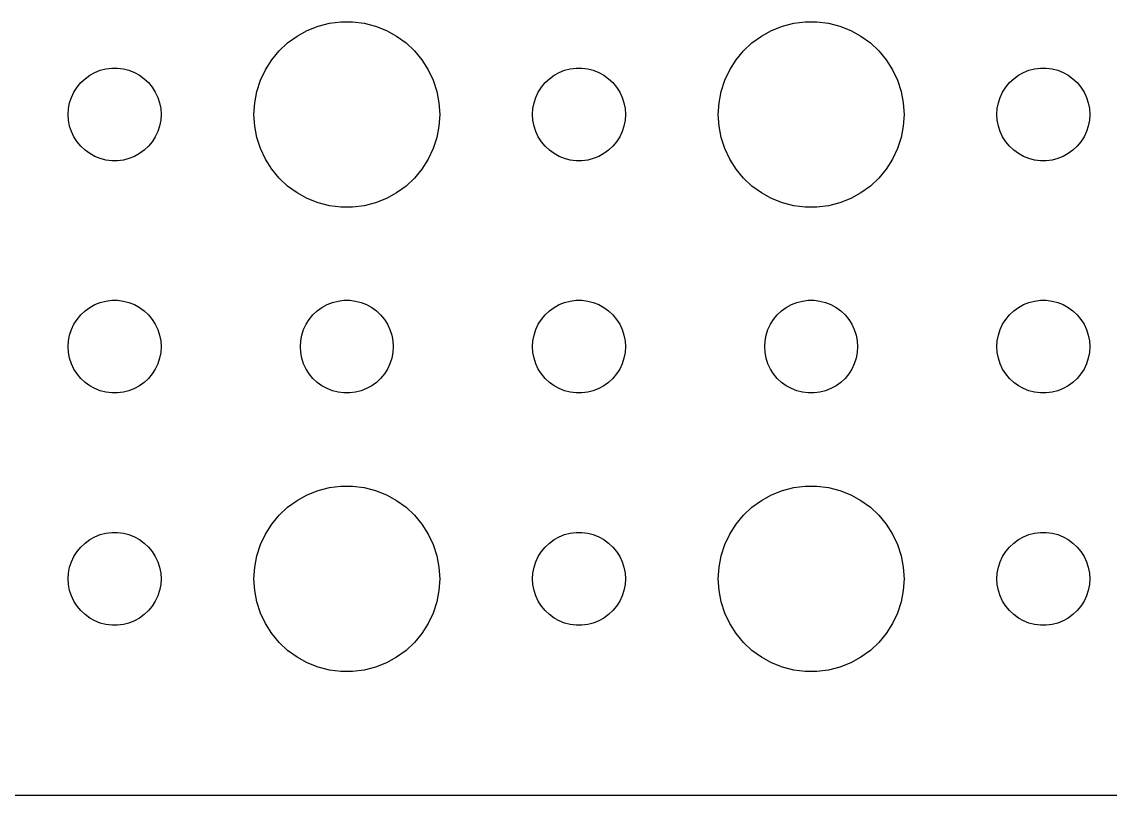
# Model space of a CAD drawing. Header units: metres. Extents: x -134 to 134, y 518 to 1078.
# Drawn here: x -3 to 32.16, y 518.01 to 542.99 of the extents above; entities that cross this region are included whole.
import ezdxf

# ---------------------------------------------------------------- set-up
doc = ezdxf.new("R2010")
doc.units = ezdxf.units.M

msp = doc.modelspace()

# ---------------------------------------------------------------- linework, layer by layer
for p, q in [((6.57294, 542.853), (6.93785, 542.947)), ((6.93785, 542.947), (7.31161, 542.994)), ((7.31161, 542.994), (7.68837, 542.994)), ((7.68837, 542.994), (8.06213, 542.947)), ((8.06213, 542.947), (8.42705, 542.853)), ((21.5729, 542.853), (21.9379, 542.947)), ((21.9379, 542.947), (22.3116, 542.994)), ((22.3116, 542.994), (22.6884, 542.994)), ((22.6884, 542.994), (23.0621, 542.947)), ((23.0621, 542.947), (23.427, 542.853)), ((5.89252, 542.533), (6.22266, 542.714)), ((6.22266, 542.714), (6.57294, 542.853)), ((8.42705, 542.853), (8.77733, 542.714)), ((8.77733, 542.714), (9.10747, 542.533)), ((20.8925, 542.533), (21.2227, 542.714)), ((21.2227, 542.714), (21.5729, 542.853)), ((23.427, 542.853), (23.7773, 542.714)), ((23.7773, 542.714), (24.1075, 542.533)), ((5.31308, 542.054), (5.58772, 542.312)), ((5.58772, 542.312), (5.89252, 542.533)), ((9.10747, 542.533), (9.41226, 542.312)), ((9.41226, 542.312), (9.6869, 542.054)), ((20.3131, 542.054), (20.5877, 542.312)), ((20.5877, 542.312), (20.8925, 542.533)), ((24.1075, 542.533), (24.4123, 542.312)), ((24.4123, 542.312), (24.6869, 542.054)), ((5.07294, 541.763), (5.31308, 542.054)), ((9.6869, 542.054), (9.92705, 541.763)), ((20.0729, 541.763), (20.3131, 542.054)), ((24.6869, 542.054), (24.927, 541.763)), ((-0.28107, 541.473), (-0.09418, 541.497)), ((-0.09418, 541.497), (0.09418, 541.497)), ((0.09418, 541.497), (0.28107, 541.473)), ((4.87108, 541.445), (5.07294, 541.763)), ((9.92705, 541.763), (10.1289, 541.445)), ((14.7189, 541.473), (14.9058, 541.497)), ((14.9058, 541.497), (15.0942, 541.497)), ((15.0942, 541.497), (15.2811, 541.473)), ((19.8711, 541.445), (20.0729, 541.763)), ((24.927, 541.763), (25.1289, 541.445)), ((29.7189, 541.473), (29.9058, 541.497)), ((29.9058, 541.497), (30.0942, 541.497)), ((30.0942, 541.497), (30.2811, 541.473)), ((-1.09344, 541.027), (-0.95613, 541.156)), ((-0.95613, 541.156), (-0.80373, 541.266)), ((-0.80373, 541.266), (-0.63866, 541.357)), ((-0.63866, 541.357), (-0.46352, 541.427)), ((-0.46352, 541.427), (-0.28107, 541.473)), ((0.28107, 541.473), (0.46352, 541.427)), ((0.46352, 541.427), (0.63866, 541.357)), ((0.63866, 541.357), (0.80373, 541.266)), ((0.80373, 541.266), (0.95613, 541.156)), ((0.95613, 541.156), (1.09344, 541.027)), ((4.71066, 541.104), (4.87108, 541.445)), ((10.1289, 541.445), (10.2893, 541.104)), ((13.9065, 541.027), (14.0439, 541.156)), ((14.0439, 541.156), (14.1963, 541.266)), ((14.1963, 541.266), (14.3613, 541.357)), ((14.3613, 541.357), (14.5365, 541.427)), ((14.5365, 541.427), (14.7189, 541.473)), ((15.2811, 541.473), (15.4635, 541.427)), ((15.4635, 541.427), (15.6387, 541.357)), ((15.6387, 541.357), (15.8037, 541.266)), ((15.8037, 541.266), (15.9561, 541.156)), ((15.9561, 541.156), (16.0934, 541.027)), ((19.7107, 541.104), (19.8711, 541.445)), ((25.1289, 541.445), (25.2893, 541.104)), ((28.9065, 541.027), (29.0439, 541.156)), ((29.0439, 541.156), (29.1963, 541.266)), ((29.1963, 541.266), (29.3613, 541.357)), ((29.3613, 541.357), (29.5365, 541.427)), ((29.5365, 541.427), (29.7189, 541.473)), ((30.2811, 541.473), (30.4635, 541.427)), ((30.4635, 541.427), (30.6387, 541.357)), ((30.6387, 541.357), (30.8037, 541.266)), ((30.8037, 541.266), (30.9561, 541.156)), ((30.9561, 541.156), (31.0934, 541.027)), ((-1.31445, 540.723), (-1.21352, 540.882)), ((-1.21352, 540.882), (-1.09344, 541.027)), ((1.09344, 541.027), (1.21352, 540.882)), ((1.21352, 540.882), (1.31445, 540.723)), ((4.59424, 540.746), (4.71066, 541.104)), ((10.2893, 541.104), (10.4057, 540.746)), ((13.6855, 540.723), (13.7865, 540.882)), ((13.7865, 540.882), (13.9065, 541.027)), ((16.0934, 541.027), (16.2135, 540.882)), ((16.2135, 540.882), (16.3145, 540.723)), ((19.5942, 540.746), (19.7107, 541.104)), ((25.2893, 541.104), (25.4057, 540.746)), ((28.6855, 540.723), (28.7865, 540.882)), ((28.7865, 540.882), (28.9065, 541.027)), ((31.0934, 541.027), (31.2135, 540.882)), ((31.2135, 540.882), (31.3145, 540.723)), ((-1.45287, 540.373), (-1.39465, 540.552)), ((-1.39465, 540.552), (-1.31445, 540.723)), ((1.31445, 540.723), (1.39465, 540.552)), ((1.39465, 540.552), (1.45287, 540.373)), ((4.52365, 540.376), (4.59424, 540.746)), ((10.4057, 540.746), (10.4763, 540.376)), ((13.5471, 540.373), (13.6053, 540.552)), ((13.6053, 540.552), (13.6855, 540.723)), ((16.3145, 540.723), (16.3947, 540.552)), ((16.3947, 540.552), (16.4529, 540.373)), ((19.5237, 540.376), (19.5942, 540.746)), ((25.4057, 540.746), (25.4763, 540.376)), ((28.5471, 540.373), (28.6053, 540.552)), ((28.6053, 540.552), (28.6855, 540.723)), ((31.3145, 540.723), (31.3947, 540.552)), ((31.3947, 540.552), (31.4529, 540.373)), ((-1.5, 540), (-1.48816, 540.188)), ((-1.48816, 540.188), (-1.45287, 540.373)), ((1.45287, 540.373), (1.48816, 540.188)), ((1.48816, 540.188), (1.5, 540)), ((4.5, 540), (4.52365, 540.376)), ((10.4763, 540.376), (10.5, 540)), ((13.5, 540), (13.5118, 540.188)), ((13.5118, 540.188), (13.5471, 540.373)), ((16.4529, 540.373), (16.4882, 540.188)), ((16.4882, 540.188), (16.5, 540)), ((19.5, 540), (19.5237, 540.376)), ((25.4763, 540.376), (25.5, 540)), ((28.5, 540), (28.5118, 540.188)), ((28.5118, 540.188), (28.5471, 540.373)), ((31.4529, 540.373), (31.4882, 540.188)), ((31.4882, 540.188), (31.5, 540)), ((-1.48816, 539.812), (-1.5, 540)), ((-1.45287, 539.627), (-1.48816, 539.812)), ((1.48816, 539.812), (1.45287, 539.627)), ((1.5, 540), (1.48816, 539.812)), ((4.52365, 539.624), (4.5, 540)), ((10.5, 540), (10.4763, 539.624)), ((13.5118, 539.812), (13.5, 540)), ((13.5471, 539.627), (13.5118, 539.812)), ((16.4882, 539.812), (16.4529, 539.627)), ((16.5, 540), (16.4882, 539.812)), ((19.5237, 539.624), (19.5, 540)), ((25.5, 540), (25.4763, 539.624)), ((28.5118, 539.812), (28.5, 540)), ((28.5471, 539.627), (28.5118, 539.812)), ((31.4882, 539.812), (31.4529, 539.627)), ((31.5, 540), (31.4882, 539.812)), ((-1.39465, 539.448), (-1.45287, 539.627)), ((-1.31445, 539.277), (-1.39465, 539.448)), ((1.39465, 539.448), (1.31445, 539.277)), ((1.45287, 539.627), (1.39465, 539.448)), ((4.59424, 539.254), (4.52365, 539.624)), ((10.4763, 539.624), (10.4057, 539.254)), ((13.6053, 539.448), (13.5471, 539.627)), ((13.6855, 539.277), (13.6053, 539.448)), ((16.3947, 539.448), (16.3145, 539.277)), ((16.4529, 539.627), (16.3947, 539.448)), ((19.5942, 539.254), (19.5237, 539.624)), ((25.4763, 539.624), (25.4057, 539.254)), ((28.6053, 539.448), (28.5471, 539.627)), ((28.6855, 539.277), (28.6053, 539.448)), ((31.3947, 539.448), (31.3145, 539.277)), ((31.4529, 539.627), (31.3947, 539.448)), ((-1.21352, 539.118), (-1.31445, 539.277)), ((-1.09344, 538.973), (-1.21352, 539.118)), ((1.21352, 539.118), (1.09344, 538.973)), ((1.31445, 539.277), (1.21352, 539.118)), ((4.71066, 538.896), (4.59424, 539.254)), ((10.4057, 539.254), (10.2893, 538.896)), ((13.7865, 539.118), (13.6855, 539.277)), ((13.9065, 538.973), (13.7865, 539.118)), ((16.2135, 539.118), (16.0934, 538.973)), ((16.3145, 539.277), (16.2135, 539.118)), ((19.7107, 538.896), (19.5942, 539.254)), ((25.4057, 539.254), (25.2893, 538.896)), ((28.7865, 539.118), (28.6855, 539.277)), ((28.9065, 538.973), (28.7865, 539.118)), ((31.2135, 539.118), (31.0934, 538.973)), ((31.3145, 539.277), (31.2135, 539.118)), ((-0.95613, 538.844), (-1.09344, 538.973)), ((-0.80373, 538.734), (-0.95613, 538.844)), ((-0.63866, 538.643), (-0.80373, 538.734)), ((0.80373, 538.734), (0.63866, 538.643)), ((0.95613, 538.844), (0.80373, 538.734)), ((1.09344, 538.973), (0.95613, 538.844)), ((4.87108, 538.555), (4.71066, 538.896)), ((10.2893, 538.896), (10.1289, 538.555)), ((14.0439, 538.844), (13.9065, 538.973)), ((14.1963, 538.734), (14.0439, 538.844)), ((14.3613, 538.643), (14.1963, 538.734)), ((15.8037, 538.734), (15.6387, 538.643)), ((15.9561, 538.844), (15.8037, 538.734)), ((16.0934, 538.973), (15.9561, 538.844)), ((19.8711, 538.555), (19.7107, 538.896)), ((25.2893, 538.896), (25.1289, 538.555)), ((29.0439, 538.844), (28.9065, 538.973)), ((29.1963, 538.734), (29.0439, 538.844)), ((29.3613, 538.643), (29.1963, 538.734)), ((30.8037, 538.734), (30.6387, 538.643)), ((30.9561, 538.844), (30.8037, 538.734)), ((31.0934, 538.973), (30.9561, 538.844)), ((-0.46352, 538.573), (-0.63866, 538.643)), ((-0.28107, 538.527), (-0.46352, 538.573)), ((-0.09418, 538.503), (-0.28107, 538.527)), ((0.09418, 538.503), (-0.09418, 538.503)), ((0.28107, 538.527), (0.09418, 538.503)), ((0.46352, 538.573), (0.28107, 538.527)), ((0.63866, 538.643), (0.46352, 538.573)), ((5.07294, 538.237), (4.87108, 538.555)), ((10.1289, 538.555), (9.92705, 538.237)), ((14.5365, 538.573), (14.3613, 538.643)), ((14.7189, 538.527), (14.5365, 538.573)), ((14.9058, 538.503), (14.7189, 538.527)), ((15.0942, 538.503), (14.9058, 538.503)), ((15.2811, 538.527), (15.0942, 538.503)), ((15.4635, 538.573), (15.2811, 538.527)), ((15.6387, 538.643), (15.4635, 538.573)), ((20.0729, 538.237), (19.8711, 538.555)), ((25.1289, 538.555), (24.927, 538.237)), ((29.5365, 538.573), (29.3613, 538.643)), ((29.7189, 538.527), (29.5365, 538.573)), ((29.9058, 538.503), (29.7189, 538.527)), ((30.0942, 538.503), (29.9058, 538.503)), ((30.2811, 538.527), (30.0942, 538.503)), ((30.4635, 538.573), (30.2811, 538.527)), ((30.6387, 538.643), (30.4635, 538.573)), ((5.31308, 537.946), (5.07294, 538.237)), ((9.92705, 538.237), (9.6869, 537.946)), ((20.3131, 537.946), (20.0729, 538.237)), ((24.927, 538.237), (24.6869, 537.946)), ((5.58772, 537.688), (5.31308, 537.946)), ((5.89252, 537.467), (5.58772, 537.688)), ((9.41226, 537.688), (9.10747, 537.467)), ((9.6869, 537.946), (9.41226, 537.688)), ((20.5877, 537.688), (20.3131, 537.946)), ((20.8925, 537.467), (20.5877, 537.688)), ((24.4123, 537.688), (24.1075, 537.467)), ((24.6869, 537.946), (24.4123, 537.688)), ((6.22266, 537.286), (5.89252, 537.467)), ((6.57294, 537.147), (6.22266, 537.286)), ((8.77733, 537.286), (8.42705, 537.147)), ((9.10747, 537.467), (8.77733, 537.286)), ((21.2227, 537.286), (20.8925, 537.467)), ((21.5729, 537.147), (21.2227, 537.286)), ((23.7773, 537.286), (23.427, 537.147)), ((24.1075, 537.467), (23.7773, 537.286)), ((6.93785, 537.053), (6.57294, 537.147)), ((7.31161, 537.006), (6.93785, 537.053)), ((7.68837, 537.006), (7.31161, 537.006)), ((8.06213, 537.053), (7.68837, 537.006)), ((8.42705, 537.147), (8.06213, 537.053)), ((21.9379, 537.053), (21.5729, 537.147)), ((22.3116, 537.006), (21.9379, 537.053)), ((22.6884, 537.006), (22.3116, 537.006)), ((23.0621, 537.053), (22.6884, 537.006)), ((23.427, 537.147), (23.0621, 537.053)), ((-0.95613, 533.656), (-0.80373, 533.766)), ((-0.80373, 533.766), (-0.63866, 533.857)), ((-0.63866, 533.857), (-0.46352, 533.927)), ((-0.46352, 533.927), (-0.28107, 533.973)), ((-0.28107, 533.973), (-0.09418, 533.997)), ((-0.09418, 533.997), (0.09418, 533.997)), ((0.09418, 533.997), (0.28107, 533.973)), ((0.28107, 533.973), (0.46352, 533.927)), ((0.46352, 533.927), (0.63866, 533.857)), ((0.63866, 533.857), (0.80373, 533.766)), ((0.80373, 533.766), (0.95613, 533.656)), ((6.54385, 533.656), (6.69626, 533.766)), ((6.69626, 533.766), (6.86133, 533.857)), ((6.86133, 533.857), (7.03647, 533.927)), ((7.03647, 533.927), (7.21892, 533.973)), ((7.21892, 533.973), (7.40581, 533.997)), ((7.40581, 533.997), (7.59418, 533.997)), ((7.59418, 533.997), (7.78107, 533.973)), ((7.78107, 533.973), (7.96352, 533.927)), ((7.96352, 533.927), (8.13866, 533.857)), ((8.13866, 533.857), (8.30373, 533.766)), ((8.30373, 533.766), (8.45613, 533.656)), ((14.0439, 533.656), (14.1963, 533.766)), ((14.1963, 533.766), (14.3613, 533.857)), ((14.3613, 533.857), (14.5365, 533.927)), ((14.5365, 533.927), (14.7189, 533.973)), ((14.7189, 533.973), (14.9058, 533.997)), ((14.9058, 533.997), (15.0942, 533.997)), ((15.0942, 533.997), (15.2811, 533.973)), ((15.2811, 533.973), (15.4635, 533.927)), ((15.4635, 533.927), (15.6387, 533.857)), ((15.6387, 533.857), (15.8037, 533.766)), ((15.8037, 533.766), (15.9561, 533.656)), ((21.5439, 533.656), (21.6963, 533.766)), ((21.6963, 533.766), (21.8613, 533.857)), ((21.8613, 533.857), (22.0365, 533.927)), ((22.0365, 533.927), (22.2189, 533.973)), ((22.2189, 533.973), (22.4058, 533.997)), ((22.4058, 533.997), (22.5942, 533.997)), ((22.5942, 533.997), (22.7811, 533.973)), ((22.7811, 533.973), (22.9635, 533.927)), ((22.9635, 533.927), (23.1387, 533.857)), ((23.1387, 533.857), (23.3037, 533.766)), ((23.3037, 533.766), (23.4561, 533.656)), ((29.0439, 533.656), (29.1963, 533.766)), ((29.1963, 533.766), (29.3613, 533.857)), ((29.3613, 533.857), (29.5365, 533.927)), ((29.5365, 533.927), (29.7189, 533.973)), ((29.7189, 533.973), (29.9058, 533.997)), ((29.9058, 533.997), (30.0942, 533.997)), ((30.0942, 533.997), (30.2811, 533.973)), ((30.2811, 533.973), (30.4635, 533.927)), ((30.4635, 533.927), (30.6387, 533.857)), ((30.6387, 533.857), (30.8037, 533.766)), ((30.8037, 533.766), (30.9561, 533.656)), ((-1.21352, 533.382), (-1.09344, 533.527)), ((-1.09344, 533.527), (-0.95613, 533.656)), ((0.95613, 533.656), (1.09344, 533.527)), ((1.09344, 533.527), (1.21352, 533.382)), ((6.28647, 533.382), (6.40654, 533.527)), ((6.40654, 533.527), (6.54385, 533.656)), ((8.45613, 533.656), (8.59344, 533.527)), ((8.59344, 533.527), (8.71352, 533.382)), ((13.7865, 533.382), (13.9065, 533.527)), ((13.9065, 533.527), (14.0439, 533.656)), ((15.9561, 533.656), (16.0934, 533.527)), ((16.0934, 533.527), (16.2135, 533.382)), ((21.2865, 533.382), (21.4065, 533.527)), ((21.4065, 533.527), (21.5439, 533.656)), ((23.4561, 533.656), (23.5934, 533.527)), ((23.5934, 533.527), (23.7135, 533.382)), ((28.7865, 533.382), (28.9065, 533.527)), ((28.9065, 533.527), (29.0439, 533.656)), ((30.9561, 533.656), (31.0934, 533.527)), ((31.0934, 533.527), (31.2135, 533.382)), ((-1.45287, 532.873), (-1.39465, 533.052)), ((-1.39465, 533.052), (-1.31445, 533.223)), ((-1.31445, 533.223), (-1.21352, 533.382)), ((1.21352, 533.382), (1.31445, 533.223)), ((1.31445, 533.223), (1.39465, 533.052)), ((1.39465, 533.052), (1.45287, 532.873)), ((6.04712, 532.873), (6.10533, 533.052)), ((6.10533, 533.052), (6.18553, 533.223)), ((6.18553, 533.223), (6.28647, 533.382)), ((8.71352, 533.382), (8.81445, 533.223)), ((8.81445, 533.223), (8.89465, 533.052)), ((8.89465, 533.052), (8.95287, 532.873)), ((13.5471, 532.873), (13.6053, 533.052)), ((13.6053, 533.052), (13.6855, 533.223)), ((13.6855, 533.223), (13.7865, 533.382)), ((16.2135, 533.382), (16.3145, 533.223)), ((16.3145, 533.223), (16.3947, 533.052)), ((16.3947, 533.052), (16.4529, 532.873)), ((21.0471, 532.873), (21.1053, 533.052)), ((21.1053, 533.052), (21.1855, 533.223)), ((21.1855, 533.223), (21.2865, 533.382)), ((23.7135, 533.382), (23.8145, 533.223)), ((23.8145, 533.223), (23.8947, 533.052)), ((23.8947, 533.052), (23.9529, 532.873)), ((28.5471, 532.873), (28.6053, 533.052)), ((28.6053, 533.052), (28.6855, 533.223)), ((28.6855, 533.223), (28.7865, 533.382)), ((31.2135, 533.382), (31.3145, 533.223)), ((31.3145, 533.223), (31.3947, 533.052)), ((31.3947, 533.052), (31.4529, 532.873)), ((-1.48816, 532.688), (-1.45287, 532.873)), ((1.45287, 532.873), (1.48816, 532.688)), ((6.01183, 532.688), (6.04712, 532.873)), ((8.95287, 532.873), (8.98816, 532.688)), ((13.5118, 532.688), (13.5471, 532.873)), ((16.4529, 532.873), (16.4882, 532.688)), ((21.0118, 532.688), (21.0471, 532.873)), ((23.9529, 532.873), (23.9882, 532.688)), ((28.5118, 532.688), (28.5471, 532.873)), ((31.4529, 532.873), (31.4882, 532.688)), ((-1.5, 532.5), (-1.48816, 532.688)), ((-1.48816, 532.312), (-1.5, 532.5)), ((1.48816, 532.688), (1.5, 532.5)), ((1.5, 532.5), (1.48816, 532.312)), ((6, 532.5), (6.01183, 532.688)), ((6.01183, 532.312), (6, 532.5)), ((8.98816, 532.688), (9, 532.5)), ((9, 532.5), (8.98816, 532.312)), ((13.5, 532.5), (13.5118, 532.688)), ((13.5118, 532.312), (13.5, 532.5)), ((16.4882, 532.688), (16.5, 532.5)), ((16.5, 532.5), (16.4882, 532.312)), ((21, 532.5), (21.0118, 532.688)), ((21.0118, 532.312), (21, 532.5)), ((23.9882, 532.688), (24, 532.5)), ((24, 532.5), (23.9882, 532.312)), ((28.5, 532.5), (28.5118, 532.688)), ((28.5118, 532.312), (28.5, 532.5)), ((31.4882, 532.688), (31.5, 532.5)), ((31.5, 532.5), (31.4882, 532.312)), ((-1.45287, 532.127), (-1.48816, 532.312)), ((-1.39465, 531.948), (-1.45287, 532.127)), ((1.45287, 532.127), (1.39465, 531.948)), ((1.48816, 532.312), (1.45287, 532.127)), ((6.04712, 532.127), (6.01183, 532.312)), ((6.10533, 531.948), (6.04712, 532.127)), ((8.95287, 532.127), (8.89465, 531.948)), ((8.98816, 532.312), (8.95287, 532.127)), ((13.5471, 532.127), (13.5118, 532.312)), ((13.6053, 531.948), (13.5471, 532.127)), ((16.4529, 532.127), (16.3947, 531.948)), ((16.4882, 532.312), (16.4529, 532.127)), ((21.0471, 532.127), (21.0118, 532.312)), ((21.1053, 531.948), (21.0471, 532.127)), ((23.9529, 532.127), (23.8947, 531.948)), ((23.9882, 532.312), (23.9529, 532.127)), ((28.5471, 532.127), (28.5118, 532.312)), ((28.6053, 531.948), (28.5471, 532.127)), ((31.4529, 532.127), (31.3947, 531.948)), ((31.4882, 532.312), (31.4529, 532.127)), ((-1.31445, 531.777), (-1.39465, 531.948)), ((-1.21352, 531.618), (-1.31445, 531.777)), ((1.31445, 531.777), (1.21352, 531.618)), ((1.39465, 531.948), (1.31445, 531.777)), ((6.18553, 531.777), (6.10533, 531.948)), ((6.28647, 531.618), (6.18553, 531.777)), ((8.81445, 531.777), (8.71352, 531.618)), ((8.89465, 531.948), (8.81445, 531.777)), ((13.6855, 531.777), (13.6053, 531.948)), ((13.7865, 531.618), (13.6855, 531.777)), ((16.3145, 531.777), (16.2135, 531.618)), ((16.3947, 531.948), (16.3145, 531.777)), ((21.1855, 531.777), (21.1053, 531.948)), ((21.2865, 531.618), (21.1855, 531.777)), ((23.8145, 531.777), (23.7135, 531.618)), ((23.8947, 531.948), (23.8145, 531.777)), ((28.6855, 531.777), (28.6053, 531.948)), ((28.7865, 531.618), (28.6855, 531.777)), ((31.3145, 531.777), (31.2135, 531.618)), ((31.3947, 531.948), (31.3145, 531.777)), ((-1.09344, 531.473), (-1.21352, 531.618)), ((-0.95613, 531.344), (-1.09344, 531.473)), ((-0.80373, 531.234), (-0.95613, 531.344)), ((0.95613, 531.344), (0.80373, 531.234)), ((1.09344, 531.473), (0.95613, 531.344)), ((1.21352, 531.618), (1.09344, 531.473)), ((6.40654, 531.473), (6.28647, 531.618)), ((6.54385, 531.344), (6.40654, 531.473)), ((6.69626, 531.234), (6.54385, 531.344)), ((8.45613, 531.344), (8.30373, 531.234)), ((8.59344, 531.473), (8.45613, 531.344)), ((8.71352, 531.618), (8.59344, 531.473)), ((13.9065, 531.473), (13.7865, 531.618)), ((14.0439, 531.344), (13.9065, 531.473)), ((14.1963, 531.234), (14.0439, 531.344)), ((15.9561, 531.344), (15.8037, 531.234)), ((16.0934, 531.473), (15.9561, 531.344)), ((16.2135, 531.618), (16.0934, 531.473)), ((21.4065, 531.473), (21.2865, 531.618)), ((21.5439, 531.344), (21.4065, 531.473)), ((21.6963, 531.234), (21.5439, 531.344)), ((23.4561, 531.344), (23.3037, 531.234)), ((23.5934, 531.473), (23.4561, 531.344)), ((23.7135, 531.618), (23.5934, 531.473)), ((28.9065, 531.473), (28.7865, 531.618)), ((29.0439, 531.344), (28.9065, 531.473)), ((29.1963, 531.234), (29.0439, 531.344)), ((30.9561, 531.344), (30.8037, 531.234)), ((31.0934, 531.473), (30.9561, 531.344)), ((31.2135, 531.618), (31.0934, 531.473)), ((-0.63866, 531.143), (-0.80373, 531.234)), ((-0.46352, 531.073), (-0.63866, 531.143)), ((-0.28107, 531.027), (-0.46352, 531.073)), ((-0.09418, 531.003), (-0.28107, 531.027)), ((0.09418, 531.003), (-0.09418, 531.003)), ((0.28107, 531.027), (0.09418, 531.003)), ((0.46352, 531.073), (0.28107, 531.027)), ((0.63866, 531.143), (0.46352, 531.073)), ((0.80373, 531.234), (0.63866, 531.143)), ((6.86133, 531.143), (6.69626, 531.234)), ((7.03647, 531.073), (6.86133, 531.143)), ((7.21892, 531.027), (7.03647, 531.073)), ((7.40581, 531.003), (7.21892, 531.027)), ((7.59418, 531.003), (7.40581, 531.003)), ((7.78107, 531.027), (7.59418, 531.003)), ((7.96352, 531.073), (7.78107, 531.027)), ((8.13866, 531.143), (7.96352, 531.073)), ((8.30373, 531.234), (8.13866, 531.143)), ((14.3613, 531.143), (14.1963, 531.234)), ((14.5365, 531.073), (14.3613, 531.143)), ((14.7189, 531.027), (14.5365, 531.073)), ((14.9058, 531.003), (14.7189, 531.027)), ((15.0942, 531.003), (14.9058, 531.003)), ((15.2811, 531.027), (15.0942, 531.003)), ((15.4635, 531.073), (15.2811, 531.027)), ((15.6387, 531.143), (15.4635, 531.073)), ((15.8037, 531.234), (15.6387, 531.143)), ((21.8613, 531.143), (21.6963, 531.234)), ((22.0365, 531.073), (21.8613, 531.143)), ((22.2189, 531.027), (22.0365, 531.073)), ((22.4058, 531.003), (22.2189, 531.027)), ((22.5942, 531.003), (22.4058, 531.003)), ((22.7811, 531.027), (22.5942, 531.003)), ((22.9635, 531.073), (22.7811, 531.027)), ((23.1387, 531.143), (22.9635, 531.073)), ((23.3037, 531.234), (23.1387, 531.143)), ((29.3613, 531.143), (29.1963, 531.234)), ((29.5365, 531.073), (29.3613, 531.143)), ((29.7189, 531.027), (29.5365, 531.073)), ((29.9058, 531.003), (29.7189, 531.027)), ((30.0942, 531.003), (29.9058, 531.003)), ((30.2811, 531.027), (30.0942, 531.003)), ((30.4635, 531.073), (30.2811, 531.027)), ((30.6387, 531.143), (30.4635, 531.073)), ((30.8037, 531.234), (30.6387, 531.143)), ((6.22266, 527.714), (6.57294, 527.853)), ((6.57294, 527.853), (6.93785, 527.947)), ((6.93785, 527.947), (7.31161, 527.994)), ((7.31161, 527.994), (7.68837, 527.994)), ((7.68837, 527.994), (8.06213, 527.947)), ((8.06213, 527.947), (8.42705, 527.853)), ((8.42705, 527.853), (8.77733, 527.714)), ((21.2227, 527.714), (21.5729, 527.853)), ((21.5729, 527.853), (21.9379, 527.947)), ((21.9379, 527.947), (22.3116, 527.994)), ((22.3116, 527.994), (22.6884, 527.994)), ((22.6884, 527.994), (23.0621, 527.947)), ((23.0621, 527.947), (23.427, 527.853)), ((23.427, 527.853), (23.7773, 527.714)), ((5.58772, 527.312), (5.89252, 527.533)), ((5.89252, 527.533), (6.22266, 527.714)), ((8.77733, 527.714), (9.10747, 527.533)), ((9.10747, 527.533), (9.41226, 527.312)), ((20.5877, 527.312), (20.8925, 527.533)), ((20.8925, 527.533), (21.2227, 527.714)), ((23.7773, 527.714), (24.1075, 527.533)), ((24.1075, 527.533), (24.4123, 527.312)), ((5.31308, 527.054), (5.58772, 527.312)), ((9.41226, 527.312), (9.6869, 527.054)), ((20.3131, 527.054), (20.5877, 527.312)), ((24.4123, 527.312), (24.6869, 527.054)), ((4.87108, 526.445), (5.07294, 526.763)), ((5.07294, 526.763), (5.31308, 527.054)), ((9.6869, 527.054), (9.92705, 526.763)), ((9.92705, 526.763), (10.1289, 526.445)), ((19.8711, 526.445), (20.0729, 526.763)), ((20.0729, 526.763), (20.3131, 527.054)), ((24.6869, 527.054), (24.927, 526.763)), ((24.927, 526.763), (25.1289, 526.445)), ((-0.63866, 526.357), (-0.46352, 526.427)), ((-0.46352, 526.427), (-0.28107, 526.473)), ((-0.28107, 526.473), (-0.09418, 526.497)), ((-0.09418, 526.497), (0.09418, 526.497)), ((0.09418, 526.497), (0.28107, 526.473)), ((0.28107, 526.473), (0.46352, 526.427)), ((0.46352, 526.427), (0.63866, 526.357)), ((4.71066, 526.104), (4.87108, 526.445)), ((10.1289, 526.445), (10.2893, 526.104)), ((14.3613, 526.357), (14.5365, 526.427)), ((14.5365, 526.427), (14.7189, 526.473)), ((14.7189, 526.473), (14.9058, 526.497)), ((14.9058, 526.497), (15.0942, 526.497)), ((15.0942, 526.497), (15.2811, 526.473)), ((15.2811, 526.473), (15.4635, 526.427)), ((15.4635, 526.427), (15.6387, 526.357)), ((19.7107, 526.104), (19.8711, 526.445)), ((25.1289, 526.445), (25.2893, 526.104)), ((29.3613, 526.357), (29.5365, 526.427)), ((29.5365, 526.427), (29.7189, 526.473)), ((29.7189, 526.473), (29.9058, 526.497)), ((29.9058, 526.497), (30.0942, 526.497)), ((30.0942, 526.497), (30.2811, 526.473)), ((30.2811, 526.473), (30.4635, 526.427)), ((30.4635, 526.427), (30.6387, 526.357)), ((-1.21352, 525.882), (-1.09344, 526.027)), ((-1.09344, 526.027), (-0.95613, 526.156)), ((-0.95613, 526.156), (-0.80373, 526.266)), ((-0.80373, 526.266), (-0.63866, 526.357)), ((0.63866, 526.357), (0.80373, 526.266)), ((0.80373, 526.266), (0.95613, 526.156)), ((0.95613, 526.156), (1.09344, 526.027)), ((1.09344, 526.027), (1.21352, 525.882)), ((4.59424, 525.746), (4.71066, 526.104)), ((10.2893, 526.104), (10.4057, 525.746)), ((13.7865, 525.882), (13.9065, 526.027)), ((13.9065, 526.027), (14.0439, 526.156)), ((14.0439, 526.156), (14.1963, 526.266)), ((14.1963, 526.266), (14.3613, 526.357)), ((15.6387, 526.357), (15.8037, 526.266)), ((15.8037, 526.266), (15.9561, 526.156)), ((15.9561, 526.156), (16.0934, 526.027)), ((16.0934, 526.027), (16.2135, 525.882)), ((19.5942, 525.746), (19.7107, 526.104)), ((25.2893, 526.104), (25.4057, 525.746)), ((28.7865, 525.882), (28.9065, 526.027)), ((28.9065, 526.027), (29.0439, 526.156)), ((29.0439, 526.156), (29.1963, 526.266)), ((29.1963, 526.266), (29.3613, 526.357)), ((30.6387, 526.357), (30.8037, 526.266)), ((30.8037, 526.266), (30.9561, 526.156)), ((30.9561, 526.156), (31.0934, 526.027)), ((31.0934, 526.027), (31.2135, 525.882)), ((-1.39465, 525.552), (-1.31445, 525.723)), ((-1.31445, 525.723), (-1.21352, 525.882)), ((1.21352, 525.882), (1.31445, 525.723)), ((1.31445, 525.723), (1.39465, 525.552)), ((4.52365, 525.376), (4.59424, 525.746)), ((10.4057, 525.746), (10.4763, 525.376)), ((13.6053, 525.552), (13.6855, 525.723)), ((13.6855, 525.723), (13.7865, 525.882)), ((16.2135, 525.882), (16.3145, 525.723)), ((16.3145, 525.723), (16.3947, 525.552)), ((19.5237, 525.376), (19.5942, 525.746)), ((25.4057, 525.746), (25.4763, 525.376)), ((28.6053, 525.552), (28.6855, 525.723)), ((28.6855, 525.723), (28.7865, 525.882)), ((31.2135, 525.882), (31.3145, 525.723)), ((31.3145, 525.723), (31.3947, 525.552)), ((-1.48816, 525.188), (-1.45287, 525.373)), ((-1.45287, 525.373), (-1.39465, 525.552)), ((1.39465, 525.552), (1.45287, 525.373)), ((1.45287, 525.373), (1.48816, 525.188)), ((4.5, 525), (4.52365, 525.376)), ((10.4763, 525.376), (10.5, 525)), ((13.5118, 525.188), (13.5471, 525.373)), ((13.5471, 525.373), (13.6053, 525.552)), ((16.3947, 525.552), (16.4529, 525.373)), ((16.4529, 525.373), (16.4882, 525.188)), ((19.5, 525), (19.5237, 525.376)), ((25.4763, 525.376), (25.5, 525)), ((28.5118, 525.188), (28.5471, 525.373)), ((28.5471, 525.373), (28.6053, 525.552)), ((31.3947, 525.552), (31.4529, 525.373)), ((31.4529, 525.373), (31.4882, 525.188)), ((-1.5, 525), (-1.48816, 525.188)), ((-1.48816, 524.812), (-1.5, 525)), ((1.48816, 525.188), (1.5, 525)), ((1.5, 525), (1.48816, 524.812)), ((4.52365, 524.624), (4.5, 525)), ((10.5, 525), (10.4763, 524.624)), ((13.5, 525), (13.5118, 525.188)), ((13.5118, 524.812), (13.5, 525)), ((16.4882, 525.188), (16.5, 525)), ((16.5, 525), (16.4882, 524.812)), ((19.5237, 524.624), (19.5, 525)), ((25.5, 525), (25.4763, 524.624)), ((28.5, 525), (28.5118, 525.188)), ((28.5118, 524.812), (28.5, 525)), ((31.4882, 525.188), (31.5, 525)), ((31.5, 525), (31.4882, 524.812)), ((-1.45287, 524.627), (-1.48816, 524.812)), ((-1.39465, 524.448), (-1.45287, 524.627)), ((1.45287, 524.627), (1.39465, 524.448)), ((1.48816, 524.812), (1.45287, 524.627)), ((4.59424, 524.254), (4.52365, 524.624)), ((10.4763, 524.624), (10.4057, 524.254)), ((13.5471, 524.627), (13.5118, 524.812)), ((13.6053, 524.448), (13.5471, 524.627)), ((16.4529, 524.627), (16.3947, 524.448)), ((16.4882, 524.812), (16.4529, 524.627)), ((19.5942, 524.254), (19.5237, 524.624)), ((25.4763, 524.624), (25.4057, 524.254)), ((28.5471, 524.627), (28.5118, 524.812)), ((28.6053, 524.448), (28.5471, 524.627)), ((31.4529, 524.627), (31.3947, 524.448)), ((31.4882, 524.812), (31.4529, 524.627)), ((-1.31445, 524.277), (-1.39465, 524.448)), ((-1.21352, 524.118), (-1.31445, 524.277)), ((1.31445, 524.277), (1.21352, 524.118)), ((1.39465, 524.448), (1.31445, 524.277)), ((13.6855, 524.277), (13.6053, 524.448)), ((13.7865, 524.118), (13.6855, 524.277)), ((16.3145, 524.277), (16.2135, 524.118)), ((16.3947, 524.448), (16.3145, 524.277)), ((28.6855, 524.277), (28.6053, 524.448)), ((28.7865, 524.118), (28.6855, 524.277)), ((31.3145, 524.277), (31.2135, 524.118)), ((31.3947, 524.448), (31.3145, 524.277)), ((-1.09344, 523.973), (-1.21352, 524.118)), ((-0.95613, 523.844), (-1.09344, 523.973)), ((1.09344, 523.973), (0.95613, 523.844)), ((1.21352, 524.118), (1.09344, 523.973)), ((4.71066, 523.896), (4.59424, 524.254)), ((10.4057, 524.254), (10.2893, 523.896)), ((13.9065, 523.973), (13.7865, 524.118)), ((14.0439, 523.844), (13.9065, 523.973)), ((16.0934, 523.973), (15.9561, 523.844)), ((16.2135, 524.118), (16.0934, 523.973)), ((19.7107, 523.896), (19.5942, 524.254)), ((25.4057, 524.254), (25.2893, 523.896)), ((28.9065, 523.973), (28.7865, 524.118)), ((29.0439, 523.844), (28.9065, 523.973)), ((31.0934, 523.973), (30.9561, 523.844)), ((31.2135, 524.118), (31.0934, 523.973)), ((-0.80373, 523.734), (-0.95613, 523.844)), ((-0.63866, 523.643), (-0.80373, 523.734)), ((-0.46352, 523.573), (-0.63866, 523.643)), ((-0.28107, 523.527), (-0.46352, 523.573)), ((0.46352, 523.573), (0.28107, 523.527)), ((0.63866, 523.643), (0.46352, 523.573)), ((0.80373, 523.734), (0.63866, 523.643)), ((0.95613, 523.844), (0.80373, 523.734)), ((4.87108, 523.555), (4.71066, 523.896)), ((5.07294, 523.237), (4.87108, 523.555)), ((10.1289, 523.555), (9.92705, 523.237)), ((10.2893, 523.896), (10.1289, 523.555)), ((14.1963, 523.734), (14.0439, 523.844)), ((14.3613, 523.643), (14.1963, 523.734)), ((14.5365, 523.573), (14.3613, 523.643)), ((14.7189, 523.527), (14.5365, 523.573)), ((15.4635, 523.573), (15.2811, 523.527)), ((15.6387, 523.643), (15.4635, 523.573)), ((15.8037, 523.734), (15.6387, 523.643)), ((15.9561, 523.844), (15.8037, 523.734)), ((19.8711, 523.555), (19.7107, 523.896)), ((20.0729, 523.237), (19.8711, 523.555)), ((25.1289, 523.555), (24.927, 523.237)), ((25.2893, 523.896), (25.1289, 523.555)), ((29.1963, 523.734), (29.0439, 523.844)), ((29.3613, 523.643), (29.1963, 523.734)), ((29.5365, 523.573), (29.3613, 523.643)), ((29.7189, 523.527), (29.5365, 523.573)), ((30.4635, 523.573), (30.2811, 523.527)), ((30.6387, 523.643), (30.4635, 523.573)), ((30.8037, 523.734), (30.6387, 523.643)), ((30.9561, 523.844), (30.8037, 523.734)), ((-0.09418, 523.503), (-0.28107, 523.527)), ((0.09418, 523.503), (-0.09418, 523.503)), ((0.28107, 523.527), (0.09418, 523.503)), ((5.31308, 522.946), (5.07294, 523.237)), ((9.92705, 523.237), (9.6869, 522.946)), ((14.9058, 523.503), (14.7189, 523.527)), ((15.0942, 523.503), (14.9058, 523.503)), ((15.2811, 523.527), (15.0942, 523.503)), ((20.3131, 522.946), (20.0729, 523.237)), ((24.927, 523.237), (24.6869, 522.946)), ((29.9058, 523.503), (29.7189, 523.527)), ((30.0942, 523.503), (29.9058, 523.503)), ((30.2811, 523.527), (30.0942, 523.503)), ((5.58772, 522.688), (5.31308, 522.946)), ((9.6869, 522.946), (9.41226, 522.688)), ((20.5877, 522.688), (20.3131, 522.946)), ((24.6869, 522.946), (24.4123, 522.688)), ((5.89252, 522.467), (5.58772, 522.688)), ((9.41226, 522.688), (9.10747, 522.467)), ((20.8925, 522.467), (20.5877, 522.688)), ((24.4123, 522.688), (24.1075, 522.467)), ((6.22266, 522.286), (5.89252, 522.467)), ((6.57294, 522.147), (6.22266, 522.286)), ((6.93785, 522.053), (6.57294, 522.147)), ((8.42705, 522.147), (8.06213, 522.053)), ((8.77733, 522.286), (8.42705, 522.147)), ((9.10747, 522.467), (8.77733, 522.286)), ((21.2227, 522.286), (20.8925, 522.467)), ((21.5729, 522.147), (21.2227, 522.286)), ((21.9379, 522.053), (21.5729, 522.147)), ((23.427, 522.147), (23.0621, 522.053)), ((23.7773, 522.286), (23.427, 522.147)), ((24.1075, 522.467), (23.7773, 522.286)), ((7.31161, 522.006), (6.93785, 522.053)), ((7.68837, 522.006), (7.31161, 522.006)), ((8.06213, 522.053), (7.68837, 522.006)), ((22.3116, 522.006), (21.9379, 522.053)), ((22.6884, 522.006), (22.3116, 522.006)), ((23.0621, 522.053), (22.6884, 522.006)), ((-129.814, 518.01), (129.814, 518.01))]:
    msp.add_line(p, q)

doc.saveas('drawing.dxf')
